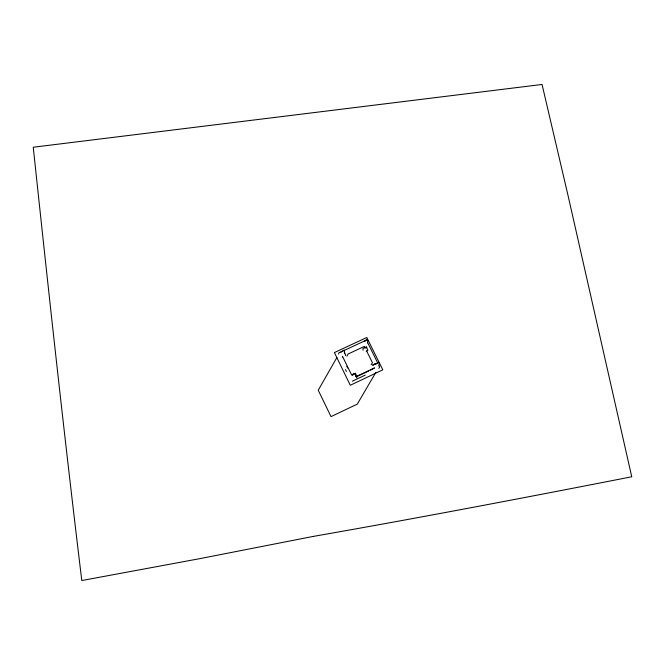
<?xml version="1.0" encoding="UTF-8"?>
<svg xmlns="http://www.w3.org/2000/svg" width="665" height="665" viewBox="0 0 665 665"><rect width="100%" height="100%" fill="white"/><g stroke="black" fill="none" stroke-linecap="round" stroke-linejoin="round"><path stroke-width="1" d="M344.703 353.597L344.096 350.023L340.946 352.242M355.958 376.523L356.074 374.412L355.443 373.123L351.586 374.894L342.566 356.498L342.292 357.047M367.529 342.949L367.737 340.571L367.113 339.3L363.788 341.594L366.29 340.43M378.834 365.75L379.133 363.556L378.501 362.284L375.068 364.395L377.579 363.223M338.418 354.013L339.034 352.708L342.591 351.053M336.922 357.479L318.236 390.222L331.012 416.623L357.288 404.129L375.85 372.408M345.368 355.617L345.65 355.06L344.312 352.226M346.922 356.166L348.019 354.038L364.37 346.415L365.268 348.227M371.12 364.786L372.442 362.741L366.615 350.945M378.792 368.393L379.632 367.171L379.166 365.866M354.212 373.705L352.184 375.168L353.871 374.37M366.199 351.361L367.945 350.239L366.307 346.922L362.982 348.477L363.065 350.247M356.797 376.614L368.701 371.004M370.538 370.139L374.545 367.895L356.191 376.54L356.864 377.903L354.678 373.447M352.309 381.211L365.251 375.11M366.398 340.106L343.581 350.738M377.687 362.891L367.87 343.065M346.789 366.232L347.687 368.061M345.484 369.599L346.39 371.452M334.395 352.575L350.272 385.259L382.816 369.823L366.789 337.496L334.395 352.575M373.023 364.811L372.683 365.343L376.091 363.373L373.023 364.811M366.656 347.197L366.465 347.737L366.656 347.197M313.016 536.456L199.143 558.775L81.795 580.537C64.289 436.248 48.628 291.752 33.25 147.231L542.058 84.463L567.877 194.828L631.75 476.78C525.674 497.545 419.482 517.811 313.016 536.456"/></g></svg>
